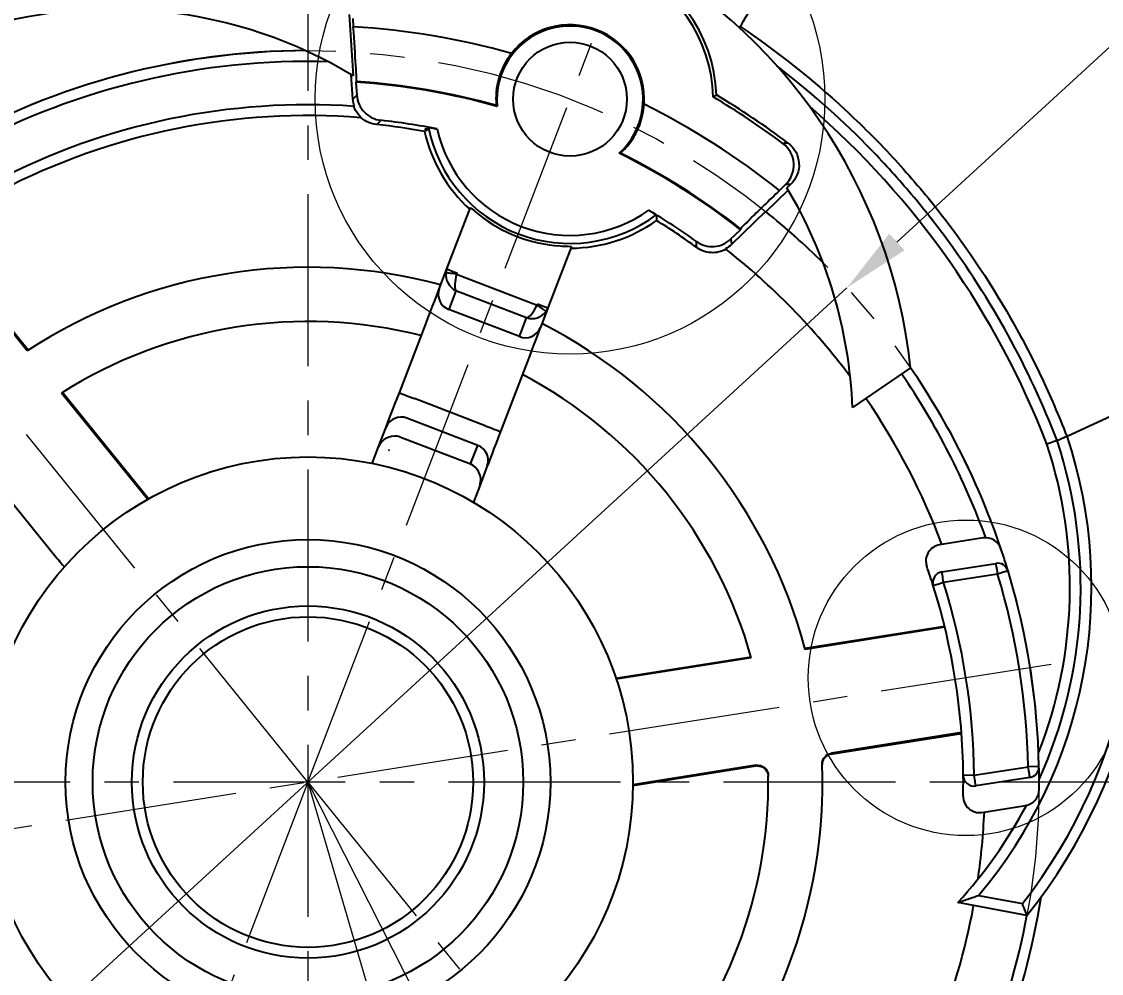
# Model space of a CAD drawing. Header units: millimetres. Extents: x 2517 to 4431, y 863 to 2540.
# Drawn here: x 3353.6 to 3373.54, y 1041.71 to 1059.27 of the extents above; entities that cross this region are included whole.
import ezdxf

# ---------------------------------------------------------------- set-up
doc = ezdxf.new("R2010")
doc.units = ezdxf.units.MM
doc.linetypes.add('CENTER', pattern=[50.8, 31.75, -6.35, 6.35, -6.35])
for name, color, linetype, lineweight in [('中心线', 1, 'CENTER', 9), ('实线', 7, 'Continuous', 25), ('尺寸标注', 2, 'Continuous', 9)]:
    doc.layers.add(name, color=color, linetype=linetype, lineweight=lineweight)
doc.styles.add('st', font='txt.shx')
doc.dimstyles.new('2st', dxfattribs={"dimscale": 0.5, "dimtxt": 2.5, "dimasz": 2.5, "dimexe": 1.25, "dimexo": 0, "dimtad": 1, "dimtoh": 1, "dimdec": 1, "dimlfac": 0.5, "dimdsep": 46, "dimtxsty": 'st', "dimcen": 0, "dimclrd": 256, "dimclre": 256, "dimclrt": 3, "dimadec": 0, "dimazin": 2, "dimtfac": 1, "dimtdec": 1, "dimtofl": 0, "dimtmove": 0, "dimatfit": 1, "dimfxl": 0, "dimlwd": -1, "dimlwe": -1, "dimarcsym": 0})
doc.dimstyles.new('st', dxfattribs={"dimscale": 0.5, "dimtxt": 2.5, "dimasz": 2.5, "dimexe": 1.25, "dimexo": 0, "dimtad": 1, "dimtoh": 1, "dimdsep": 46, "dimtxsty": 'st', "dimcen": 0, "dimclrd": 256, "dimclre": 256, "dimclrt": 3, "dimadec": 3, "dimazin": 2, "dimtfac": 1, "dimtmove": 0, "dimatfit": 1, "dimfxl": 0, "dimlwd": -1, "dimlwe": -1, "dimarcsym": 0})

# ---------------------------------------------------------------- blocks, each defined once
blk = doc.blocks.new('*D321')
at = {"layer": 'Defpoints', "color": 0, "ltscale": 0.1, "transparency": 16777216}
for p in [(3358.889, 1071.325), (3365.061, 1069.99), (3367.979, 1068.918), (3358.889, 1045.236), (3358.889, 1018.012)]:
    blk.add_point(p, dxfattribs=at)
at = {"layer": '尺寸标注', "ltscale": 0.1, "transparency": 16777216}
blk.add_line((3367.979, 1068.918), (3368.255, 1069.637), dxfattribs=at)
blk.add_arc((3358.889, 1045.236), 25.512, 71.8076, 87.1924, dxfattribs=at)
for points in [[(3360.133, 1070.509), (3360.143, 1070.926), (3358.889, 1070.748)], [(3366.924, 1069.669), (3366.784, 1069.277), (3368.031, 1069.054)]]:
    blk.add_solid(points, dxfattribs=at)
at = {"layer": '尺寸标注', "color": 3, "ltscale": 0.1, "transparency": 16777216, "insert": (3363.423, 1071.294), "char_height": 1.25, "attachment_point": 5, "rotation": 350.1286, "style": 'st'}
blk.add_mtext('21°', dxfattribs=at)
blk = doc.blocks.new('*D353')
at = {"layer": 'Defpoints', "color": 0, "ltscale": 0.1, "transparency": 16777216}
for p in [(3349.709, 1071.896), (3367.979, 1068.918), (3350.519, 1055.572), (3358.889, 1045.236), (3358.889, 1045.236)]:
    blk.add_point(p, dxfattribs=at)
at = {"layer": '中心线', "ltscale": 0.1, "transparency": 16777216}
for p, q in [((3367.979, 1068.918), (3369.217, 1072.143)), ((3350.519, 1055.572), (3340.751, 1067.635))]:
    blk.add_line(p, q, dxfattribs=at)
blk.add_arc((3358.889, 1045.236), 28.196, 71.5403, 126.4597, dxfattribs=at)
for points in [[(3367.887, 1072.178), (3367.746, 1071.786), (3368.993, 1071.56)], [(3342.26, 1067.749), (3342.005, 1068.079), (3341.144, 1067.149)]]:
    blk.add_solid(points, dxfattribs=at)
at = {"layer": '中心线', "color": 3, "ltscale": 0.1, "transparency": 16777216, "insert": (3355.489, 1074.171), "char_height": 1.25, "attachment_point": 5, "rotation": 6.7014, "style": 'st'}
blk.add_mtext('60°', dxfattribs=at)
blk = doc.blocks.new('*D357')
at = {"layer": 'Defpoints', "color": 0, "ltscale": 0.1, "transparency": 16777216}
for p in [(3368.84, 1054.359), (3348.937, 1036.114)]:
    blk.add_point(p, dxfattribs=at)
at = {"layer": '尺寸标注', "ltscale": 0.1, "transparency": 16777216}
for p, q in [((3369.762, 1055.203), (3378.157, 1062.899)), ((3378.157, 1062.899), (3381.803, 1062.899)), ((3348.937, 1036.114), (3368.84, 1054.359)), ((3348.016, 1035.27), (3347.094, 1034.425))]:
    blk.add_line(p, q, dxfattribs=at)
for points in [[(3369.621, 1055.357), (3369.903, 1055.05), (3368.84, 1054.359)], [(3347.875, 1035.423), (3348.156, 1035.116), (3348.937, 1036.114)]]:
    blk.add_solid(points, dxfattribs=at)
at = {"layer": '尺寸标注', "color": 3, "ltscale": 0.1, "transparency": 16777216, "insert": (3380.136, 1063.836), "char_height": 1.25, "attachment_point": 5, "style": 'st'}
blk.add_mtext('∅27', dxfattribs=at)
blk = doc.blocks.new('*D376')
at = {"layer": 'Defpoints', "color": 0, "ltscale": 0.1, "transparency": 16777216}
for p in [(3358.889, 1045.236), (3369.565, 1024.189)]:
    blk.add_point(p, dxfattribs=at)
at = {"layer": '尺寸标注', "ltscale": 0.1, "transparency": 16777216}
for p, q in [((3358.889, 1045.236), (3369.565, 1024.189)), ((3370.13, 1023.074), (3371.757, 1019.867)), ((3371.757, 1019.867), (3377.069, 1019.867))]:
    blk.add_line(p, q, dxfattribs=at)
blk.add_solid([(3370.316, 1023.169), (3369.944, 1022.98), (3369.565, 1024.189)], dxfattribs=at)
at = {"layer": '尺寸标注', "color": 3, "ltscale": 0.1, "transparency": 16777216, "insert": (3374.569, 1020.805), "char_height": 1.25, "attachment_point": 5, "style": 'st'}
blk.add_mtext('R23.6', dxfattribs=at)
blk = doc.blocks.new('*D377')
at = {"layer": 'Defpoints', "color": 0, "ltscale": 0.1, "transparency": 16777216}
for p in [(3358.889, 1045.236), (3365.231, 1023.44)]:
    blk.add_point(p, dxfattribs=at)
at = {"layer": '尺寸标注', "ltscale": 0.1, "transparency": 16777216}
for p, q in [((3358.889, 1045.236), (3365.231, 1023.44)), ((3365.58, 1022.24), (3367.349, 1016.16)), ((3367.349, 1016.16), (3372.661, 1016.16))]:
    blk.add_line(p, q, dxfattribs=at)
blk.add_solid([(3365.78, 1022.298), (3365.38, 1022.182), (3365.231, 1023.44)], dxfattribs=at)
at = {"layer": '尺寸标注', "color": 3, "ltscale": 0.1, "transparency": 16777216, "insert": (3370.161, 1017.097), "char_height": 1.25, "attachment_point": 5, "style": 'st'}
blk.add_mtext('R22.7', dxfattribs=at)

msp = doc.modelspace()

# ---------------------------------------------------------------- linework, layer by layer
at = {"layer": '中心线', "ltscale": 0.1}
for p, q in [((3358.8888, 1071.3254), (3358.8888, 1018.0124)), ((3358.8888, 1045.2364), (3367.9794, 1068.9184)), ((3358.8888, 1045.2364), (3350.5188, 1055.5724)), ((3372.608, 1047.4093), (3341.4506, 1042.4745)), ((3384.9778, 1045.2364), (3326.5746, 1045.2364)), ((3358.8888, 1045.2364), (3353.8235, 1032.0409)), ((3358.8888, 1045.2364), (3369.5202, 1032.1077))]:
    msp.add_line(p, q, dxfattribs=at)
msp.add_circle((3358.8888, 1045.2364), 13.5, dxfattribs=at)
at = {"layer": '实线'}
for p, q in [((3359.6468, 1059.3998), (3359.7257, 1058.2707)), ((3359.7146, 1059.3305), (3359.7255, 1059.1744)), ((3359.7182, 1057.8406), (3359.6865, 1058.2942)), ((3359.7872, 1058.1684), (3359.7749, 1058.156)), ((3359.7749, 1058.156), (3359.792, 1057.9117)), ((3359.7182, 1057.8406), (3359.792, 1057.9117)), ((3359.7373, 1057.7075), (3359.7462, 1057.7069)), ((3362.3685, 1057.7238), (3362.3834, 1057.706)), ((3361.0682, 1057.2722), (3361.0418, 1057.2449)), ((3361.1141, 1057.3191), (3361.0805, 1057.2849)), ((3364.6585, 1056.8447), (3364.6355, 1056.8414)), ((3367.5933, 1056.1543), (3367.7058, 1056.2629)), ((3367.7325, 1056.2014), (3367.8026, 1056.269)), ((3367.3433, 1055.7612), (3367.7568, 1056.1605)), ((3361.4526, 1054.7058), (3361.8879, 1055.8398)), ((3367.3364, 1055.7667), (3366.7062, 1055.1582)), ((3366.699, 1055.2603), (3366.8752, 1055.4305)), ((3366.699, 1055.2603), (3366.7062, 1055.1582)), ((3366.8743, 1055.4479), (3366.8752, 1055.4305)), ((3353.7059, 1053.198), (3352.0627, 1055.2271)), ((3353.7206, 1053.2076), (3352.0772, 1055.237)), ((3363.755, 1055.123), (3363.3197, 1053.989)), ((3361.3119, 1054.3394), (3361.4526, 1054.7058)), ((3361.6331, 1054.6097), (3363.1213, 1054.0384)), ((3361.6194, 1054.3032), (3361.4877, 1053.9602)), ((3362.9264, 1053.8015), (3361.6194, 1054.3032)), ((3362.7947, 1053.4585), (3361.4877, 1053.9602)), ((3363.3197, 1053.989), (3363.1791, 1053.6227)), ((3360.5757, 1052.4214), (3361.0686, 1053.7054)), ((3362.7947, 1053.4585), (3362.9264, 1053.8015)), ((3362.9357, 1052.9887), (3362.4428, 1051.7046)), ((3370.0145, 1052.8829), (3368.9431, 1052.1465)), ((3355.9274, 1050.4546), (3354.339, 1052.4162)), ((3355.9428, 1050.4634), (3354.3538, 1052.4256)), ((3362.1628, 1051.8122), (3360.8557, 1052.3139)), ((3362.0237, 1051.4499), (3360.7167, 1051.9516)), ((3372.9032, 1051.6231), (3373.7198, 1051.9953)), ((3360.1917, 1051.421), (3360.3323, 1051.7874)), ((3360.585, 1051.6085), (3361.892, 1051.1068)), ((3360.0753, 1051.1179), (3360.1917, 1051.421)), ((3361.892, 1051.1068), (3362.0237, 1051.4499)), ((3362.1995, 1051.0706), (3362.0588, 1050.7043)), ((3352.9263, 1051.0104), (3354.2609, 1049.3623)), ((3362.0588, 1050.7043), (3361.9425, 1050.4011)), ((3371.3528, 1049.7417), (3370.5507, 1049.6146)), ((3370.5937, 1049.1152), (3371.5913, 1049.2732)), ((3371.6226, 1049.0757), (3370.625, 1048.9176)), ((3370.6425, 1048.1104), (3368.0632, 1047.7019)), ((3370.6466, 1048.0934), (3368.0678, 1047.685)), ((3367.0694, 1047.5445), (3364.5756, 1047.1495)), ((3367.0741, 1047.5276), (3364.5812, 1047.1328)), ((3370.9543, 1046.1491), (3368.5517, 1045.7686)), ((3368.5747, 1045.758), (3370.9553, 1046.1351)), ((3364.8884, 1045.1742), (3367.1569, 1045.5335)), ((3367.1567, 1045.5476), (3364.8886, 1045.1884)), ((3371.1881, 1045.362), (3372.1857, 1045.52)), ((3372.3857, 1045.5242), (3372.1857, 1045.52)), ((3371.1881, 1045.362), (3370.9881, 1045.3599)), ((3372.217, 1045.3224), (3371.2194, 1045.1644)), ((3371.3329, 1044.6762), (3372.135, 1044.8032)), ((3371.2681, 1043.1454), (3372.081, 1042.9948)), ((3372.1627, 1042.7762), (3370.8845, 1043.0131))]:
    msp.add_line(p, q, dxfattribs=at)
at = {"layer": '实线', "flags": 128}
for points in [[(3366.3673, 1057.8813), (3366.3889, 1057.8939), (3366.4294, 1057.9176)], [(3367.8026, 1056.269), (3367.7543, 1056.266), (3367.7058, 1056.2629)], [(3365.32, 1055.7046), (3365.3222, 1055.6507), (3365.324, 1055.6011)], [(3361.4526, 1054.7058), (3361.4562, 1054.7044), (3361.4668, 1054.7003), (3361.484, 1054.6937), (3361.5073, 1054.6848), (3361.5356, 1054.6739), (3361.5678, 1054.6615), (3361.6029, 1054.6481), (3361.6393, 1054.6341)], [(3361.6331, 1054.6097), (3361.5959, 1054.6145), (3361.5599, 1054.6192), (3361.5266, 1054.6235), (3361.4971, 1054.6273), (3361.4724, 1054.6305), (3361.4534, 1054.6329), (3361.4408, 1054.6346), (3361.4351, 1054.6353)], [(3361.0686, 1053.7054), (3361.1099, 1053.8132), (3361.1502, 1053.9181), (3361.1882, 1054.0171), (3361.2229, 1054.1076), (3361.2535, 1054.187), (3361.2789, 1054.2533), (3361.2986, 1054.3046), (3361.3119, 1054.3394)], [(3363.133, 1054.0607), (3363.1694, 1054.0467), (3363.2045, 1054.0333), (3363.2368, 1054.0209), (3363.265, 1054.01), (3363.2883, 1054.0011), (3363.3055, 1053.9945), (3363.3161, 1053.9904), (3363.3197, 1053.989)], [(3363.2855, 1053.925), (3363.2808, 1053.9283), (3363.2704, 1053.9355), (3363.2546, 1053.9463), (3363.2342, 1053.9605), (3363.2097, 1053.9774), (3363.182, 1053.9965), (3363.1522, 1054.0171), (3363.1213, 1054.0384)], [(3363.1791, 1053.6227), (3363.1657, 1053.5878), (3363.146, 1053.5366), (3363.1206, 1053.4703), (3363.0901, 1053.3908), (3363.0554, 1053.3004), (3363.0174, 1053.2013), (3362.9771, 1053.0965), (3362.9357, 1052.9887)], [(3360.3323, 1051.7874), (3360.3457, 1051.8222), (3360.3654, 1051.8735), (3360.3908, 1051.9397), (3360.4213, 1052.0192), (3360.456, 1052.1097), (3360.494, 1052.2087), (3360.5343, 1052.3136), (3360.5757, 1052.4214)], [(3360.5757, 1052.4214), (3360.5811, 1052.4193), (3360.597, 1052.4132), (3360.6229, 1052.4033), (3360.6577, 1052.3899), (3360.7001, 1052.3736), (3360.7486, 1052.355), (3360.8011, 1052.3348), (3360.8557, 1052.3139)], [(3362.1628, 1051.8122), (3362.2174, 1051.7912), (3362.2699, 1051.771), (3362.3184, 1051.7524), (3362.3608, 1051.7361), (3362.3956, 1051.7228), (3362.4215, 1051.7128), (3362.4375, 1051.7067), (3362.4428, 1051.7046)], [(3362.4428, 1051.7046), (3362.4015, 1051.5968), (3362.3612, 1051.492), (3362.3232, 1051.393), (3362.2885, 1051.3025), (3362.258, 1051.223), (3362.2325, 1051.1567), (3362.2128, 1051.1055), (3362.1995, 1051.0706)], [(3371.6226, 1049.0757), (3371.6165, 1049.1142), (3371.6106, 1049.1512), (3371.6052, 1049.1854), (3371.6004, 1049.2153), (3371.5966, 1049.2399), (3371.5937, 1049.2582), (3371.5919, 1049.2694), (3371.5913, 1049.2732)], [(3370.625, 1048.9176), (3370.6188, 1048.9562), (3370.613, 1048.9932), (3370.6076, 1049.0274), (3370.6028, 1049.0573), (3370.5989, 1049.0819), (3370.596, 1049.1001), (3370.5943, 1049.1114), (3370.5937, 1049.1152)], [(3371.8141, 1049.1334), (3371.8104, 1049.1323), (3371.7995, 1049.129), (3371.7818, 1049.1237), (3371.758, 1049.1165), (3371.729, 1049.1077), (3371.6958, 1049.0977), (3371.6599, 1049.0869), (3371.6226, 1049.0757)], [(3370.625, 1048.9176), (3370.5877, 1048.906), (3370.5519, 1048.8947), (3370.5189, 1048.8844), (3370.49, 1048.8753), (3370.4663, 1048.8679), (3370.4486, 1048.8623), (3370.4378, 1048.8589), (3370.4341, 1048.8578)], [(3372.217, 1045.3224), (3372.2164, 1045.3262), (3372.2146, 1045.3375), (3372.2117, 1045.3557), (3372.2079, 1045.3803), (3372.2031, 1045.4102), (3372.1977, 1045.4444), (3372.1918, 1045.4814), (3372.1857, 1045.52)], [(3371.2194, 1045.1644), (3371.2188, 1045.1682), (3371.217, 1045.1795), (3371.2141, 1045.1977), (3371.2102, 1045.2223), (3371.2055, 1045.2522), (3371.2001, 1045.2864), (3371.1942, 1045.3234), (3371.1881, 1045.362)]]:
    msp.add_lwpolyline(points, dxfattribs=at)
at = {"layer": '实线'}
for centre, radius in [((3363.7267, 1057.8397), 1.05), ((3358.8888, 1045.2364), 6), ((3358.8888, 1045.2364), 4.475), ((3358.8888, 1045.2364), 3.975), ((3358.8888, 1045.2364), 3.25), ((3358.8888, 1045.2364), 3.05)]:
    msp.add_circle(centre, radius, dxfattribs=at)
for centre, radius, start, end in [((3358.8888, 1045.2364), 21.1, 71.98834, 66.01166), ((3358.8888, 1045.2364), 21, 71.98834, 66.01166), ((3358.8888, 1045.2364), 23.6, 35.87237, 62.12763), ((3358.8888, 1045.2364), 22.7, 37.03269, 60.96731), ((3360.0722, 1051.8097), 10, 6.16078, 62.64538), ((3363.7267, 1057.8397), 2.6409, 0.90239, 137.09761), ((3363.7267, 1057.8397), 2.7037, 1.65, 71.99729), ((3355.2887, 1050.9037), 8.6, 58.9399, 108.32049), ((3358.8888, 1045.2364), 13.9631, 74.39068, 86.56438), ((3363.7267, 1057.8397), 1.35, 312.31351, 185.68649), ((3363.7267, 1057.8397), 1.3718, 356.01278, 141.98722), ((3358.8888, 1045.2364), 13.5, 90.20778, 119.40593), ((3358.8888, 1045.2364), 13.3, 88.39485, 118.18283), ((3358.8888, 1045.2364), 12.95, 74.34441, 86.07644), ((3358.8888, 1045.2364), 12.9632, 74.42896, 86.02578), ((3358.8888, 1045.2364), 14.6909, 53.35593, 59.39878), ((3358.8888, 1045.2364), 14.7537, 53.05847, 59.26308), ((3358.8888, 1045.2364), 12.5, 86.0665, 117.46304), ((3358.8888, 1045.2364), 13.9631, 51.43562, 63.60932), ((3357.8433, 1045.7992), 15.746, 21.11776, 49.10218), ((3358.8888, 1045.2364), 12.3, 85.40936, 117.46828), ((3386.2026, 1031.4573), 36.7406, 134.97176, 135.14641), ((3358.8888, 1045.2364), 12.2873, 78.80875, 83.70559), ((3358.8888, 1045.2364), 12.2, 79.83514, 84.03406), ((3363.7267, 1057.8397), 2.75, 192.49184, 227.67631), ((3358.8888, 1045.2364), 12.2463, 79.69002, 79.84693), ((3355.2887, 1050.9037), 8.6, 47.60664, 47.96134), ((3363.7267, 1057.8397), 2.7037, 191.84129, 192.48766), ((3363.7267, 1057.8397), 2.664, 191.26858, 306.73142), ((3363.7267, 1057.8397), 2.514, 192.63017, 305.36983), ((3358.8888, 1045.2364), 12.9632, 51.97422, 63.57104), ((3369.4823, 1018.3543), 38.7125, 92.55623, 92.70267), ((3358.8888, 1045.2364), 12.95, 51.92356, 63.65559), ((3360.3505, 1051.7894), 8.6, 2.37989, 30.86527), ((3363.7267, 1057.8397), 2.7151, 231.86349, 266.13651), ((3358.8888, 1045.2364), 12.2873, 54.29441, 59.19125), ((3358.8888, 1045.2364), 13.5, 45.20778, 51.26263), ((3363.7267, 1057.8397), 2.75, 270.32369, 305.50816), ((3358.8888, 1045.2364), 12.2, 53.96594, 58.16486), ((3329.2769, 1053.2684), 36.8344, 2.85346, 3.02767), ((3358.8888, 1045.2364), 12.5, 36.78509, 51.9335), ((3358.8888, 1045.2364), 9.5, 75.04233, 123.06352), ((3361.5895, 1054.2377), 0.2956, 159.88157, 249.85493), ((3358.8888, 1045.2364), 8.5, 75.75633, 122.36214), ((3358.8888, 1045.2364), 9.5, 14.93648, 62.95767), ((3362.9048, 1053.7328), 0.2956, 248.14504, 338.11845), ((3358.8888, 1045.2364), 13.5, 18.59407, 34.5), ((3358.8888, 1045.2364), 8.5, 15.63786, 62.24367), ((3358.8888, 1045.2364), 13.3, 19.81717, 34.5), ((3358.8888, 1045.2364), 12.5, 20.53696, 34.5), ((3364.3736, 1049.0476), 10, 321.16078, 17.64538), ((3360.6066, 1051.6772), 0.2956, 68.14484, 158.11868), ((3364.3736, 1049.0476), 9.8, 321.85641, 17.5048), ((3364.5561, 1048.8365), 8.8, 319.7059, 18.46147), ((3364.5561, 1048.8365), 8.4, 338.62042, 18.28749), ((3364.5561, 1048.8365), 8.6, 335.6115, 18.32049), ((3361.9219, 1051.1723), 0.2956, 339.88149, 69.85507), ((3371.3997, 1049.4453), 0.3, 18.59407, 99), ((3370.5976, 1049.3183), 0.3, 99, 199.21948), ((3358.8888, 1045.2364), 13.5, 16.77819, 18.59407), ((3371.6226, 1049.0757), 0.2, 16.77819, 99), ((3358.8888, 1045.2364), 12.1, 17.41497, 19.21948), ((3370.625, 1048.9176), 0.2, 99, 197.41497), ((3358.8888, 1045.2364), 13.3, 1.22181, 16.77819), ((3358.8888, 1045.2364), 13.5, 1.22181, 16.77819), ((3358.8888, 1045.2364), 12.3, 0.58503, 17.41497), ((3358.8888, 1045.2364), 12.1, 0.58503, 17.41497), ((3358.8575, 1045.4339), 9.7, 1.89397, 1.97731), ((3358.8888, 1045.2364), 9.5, 316.10634, 1.97659), ((3358.8575, 1045.4339), 8.3, 0.68735, 0.78518), ((3372.1857, 1045.52), 0.2, 279, 1.22181), ((3358.8888, 1045.2364), 13.5, 359.40593, 1.22181), ((3358.8888, 1045.2364), 8.5, 317.31286, 0.78433), ((3358.8888, 1045.2364), 12.1, 358.78052, 0.58503), ((3371.1881, 1045.362), 0.2, 180.58503, 279), ((3372.088, 1045.0995), 0.3, 279, 359.40593), ((3371.2859, 1044.9725), 0.3, 178.78052, 279), ((3364.5561, 1048.8365), 8.6, 317.37989, 332.05845), ((3358.8888, 1045.2364), 12.5, 351.78509, 357.46304), ((3358.8888, 1045.2364), 13.7, 326.88073, 351.09056), ((3358.8888, 1045.2364), 12.5, 326.15283, 349.5), ((3358.8888, 1045.2364), 8.5, 197.31286, 242.33845), ((3358.8888, 1045.2364), 13.5, 326.73737, 349.5), ((3358.8888, 1045.2364), 9.5, 196.10634, 243.04235)]:
    msp.add_arc(centre, radius, start, end, dxfattribs=at)
for centre, major_axis, ratio, start_param, end_param in [((3361.7326, 1054.5983), (0.2801, -0.1075), 0.9903538, 3.1415927, 3.3865713), ((3361.7237, 1054.5749), (-0.1679, 0.259), 0.9162457, 0.8329813, 2.1587989), ((3361.7237, 1054.5749), (0.0822, 0.2897), 0.3210395, 1.5418432, 2.8676609), ((3361.7326, 1054.5983), (0.0369, 0.0962), 0.9701425, 1.5707963, 1.815775), ((3363.0397, 1054.0966), (-0.0369, -0.0962), 0.9701425, 1.3258177, 1.5707963), ((3363.0307, 1054.0732), (0.1327, 0.2703), 0.3210395, 3.4155244, 4.7413421), ((3363.0307, 1054.0732), (0.2981, 0.0801), 0.9162457, 4.1243864, 5.450204), ((3363.0397, 1054.0966), (0.2801, -0.1075), 0.9903538, 6.0382066, 6.2831853), ((3360.4717, 1051.3135), (0.2801, -0.1075), 0.9903538, 2.896614, 3.1415927), ((3360.4807, 1051.3368), (0.2981, 0.0801), 0.9162457, 0.9827937, 2.3086114), ((3360.4717, 1051.3135), (0.0369, 0.0962), 0.9701425, 1.3258177, 1.5707963), ((3361.7877, 1050.8351), (-0.1679, 0.259), 0.9162457, 3.9745739, 5.3003916), ((3361.7788, 1050.8118), (0.2801, -0.1075), 0.9903538, 0, 0.2449787)]:
    msp.add_ellipse(centre, major_axis=major_axis, ratio=ratio, start_param=start_param, end_param=end_param, dxfattribs=at)
for points, knots in [([(3377.7567, 1053.9901), (3377.2406, 1055.1025), (3376.6228, 1056.1759), (3375.5507, 1057.7016), (3375.1692, 1058.1957), (3374.3691, 1059.1414), (3373.9493, 1059.5948), (3372.6333, 1060.8953), (3371.6809, 1061.6828), (3370.1472, 1062.7352), (3369.6183, 1063.0643), (3368.8099, 1063.5186), (3368.5375, 1063.6637), (3368.1248, 1063.872), (3367.9866, 1063.9399), (3367.7785, 1064.0392), (3367.709, 1064.0719), (3367.6219, 1064.1123), (3367.6041, 1064.1206), (3367.5727, 1064.1351), (3367.5589, 1064.1414), (3367.5256, 1064.1567), (3367.5138, 1064.1623), (3367.514, 1064.1627)], [0, 0, 0, 0, 0.25, 0.25, 0.375, 0.375, 0.5, 0.5, 0.75, 0.75, 0.875, 0.875, 0.9375, 0.9375, 0.96875, 0.96875, 0.984375, 0.984375, 0.9882813, 0.9882813, 0.9921875, 0.9921875, 1, 1, 1, 1]), ([(3359.7872, 1058.1684), (3359.7883, 1058.1695), (3359.7875, 1058.1966), (3359.7824, 1058.2992), (3359.7781, 1058.3745), (3359.7611, 1058.653), (3359.7439, 1058.9114), (3359.7255, 1059.1744)], [0, 0, 0, 0, 0.25, 0.25, 0.5, 0.5, 1, 1, 1, 1]), ([(3366.8701, 1059.1789), (3367.5511, 1058.7195), (3368.1965, 1058.2085), (3369.1029, 1057.3705), (3369.3947, 1057.0792), (3369.9565, 1056.4737), (3370.2271, 1056.1586), (3370.9992, 1055.1858), (3371.4581, 1054.5053), (3372.0616, 1053.4479), (3372.2486, 1053.0893), (3372.5077, 1052.5437), (3372.5906, 1052.3606), (3372.749, 1051.992), (3372.8253, 1051.805), (3372.8967, 1051.6202)], [0, 0, 0, 0, 0.25, 0.25, 0.375, 0.375, 0.5, 0.5, 0.75, 0.75, 0.875, 0.875, 0.9375, 0.9375, 1, 1, 1, 1]), ([(3362.6459, 1058.6845), (3362.605, 1058.6322), (3362.5687, 1058.5778), (3362.5046, 1058.4656), (3362.4768, 1058.4074), (3362.4093, 1058.2376), (3362.3838, 1058.1272), (3362.3586, 1057.94), (3362.3583, 1057.8627), (3362.3628, 1057.7548), (3362.3672, 1057.7253), (3362.3685, 1057.7238)], [0, 0, 0, 0, 0.125, 0.125, 0.25, 0.25, 0.5, 0.5, 0.75, 0.75, 1, 1, 1, 1]), ([(3372.7202, 1051.5397), (3372.2077, 1052.8678), (3371.5108, 1054.1436), (3370.4151, 1055.6155), (3370.1841, 1055.9044), (3369.7041, 1056.4637), (3369.4548, 1056.7346), (3368.6806, 1057.5196), (3368.1292, 1058.0063), (3367.5463, 1058.4533)], [0, 0, 0, 0, 0.5, 0.5, 0.625, 0.625, 0.75, 0.75, 1, 1, 1, 1]), ([(3359.792, 1057.9117), (3359.8001, 1057.7949), (3359.8494, 1057.6843), (3360.0109, 1057.5161), (3360.1196, 1057.4624), (3360.2359, 1057.4496)], [0, 0, 0, 0, 0.5, 0.5, 1, 1, 1, 1]), ([(3359.8732, 1057.4969), (3359.8282, 1057.5377), (3359.7912, 1057.5884), (3359.745, 1057.6764), (3359.7366, 1057.7076), (3359.7373, 1057.7075)], [0, 0, 0, 0, 0.5, 0.5, 1, 1, 1, 1]), ([(3364.6585, 1056.8447), (3364.6605, 1056.845), (3364.6837, 1056.8642), (3364.759, 1056.9411), (3364.8108, 1056.9992), (3364.9167, 1057.1542), (3364.9718, 1057.2536), (3365.0562, 1057.4813), (3365.086, 1057.6115), (3365.0952, 1057.7443)], [0, 0, 0, 0, 0.25, 0.25, 0.5, 0.5, 0.75, 0.75, 1, 1, 1, 1]), ([(3361.1141, 1057.3191), (3361.1142, 1057.3193), (3361.117, 1057.3189), (3361.1224, 1057.318), (3361.1277, 1057.3172), (3361.1356, 1057.3158), (3361.1454, 1057.3141), (3361.1554, 1057.3124), (3361.1676, 1057.3102), (3361.181, 1057.3077), (3361.1952, 1057.3051), (3361.2112, 1057.3021), (3361.2277, 1057.2989), (3361.2425, 1057.2961), (3361.2581, 1057.2931), (3361.2735, 1057.29)], [0, 0, 0, 0, 0.00004759373, 0.00004759373, 0.00004759373, 0.00009510557, 0.00009510557, 0.00009510557, 0.00014386629, 0.00014386629, 0.00014386629, 0.00019591639, 0.00019591639, 0.00019591639, 0.00024289214, 0.00024289214, 0.00024289214, 0.00024289214]), ([(3367.7058, 1056.2629), (3367.8107, 1056.3643), (3367.8667, 1056.511), (3367.8483, 1056.798), (3367.7739, 1056.9367), (3367.6569, 1057.0238)], [0, 0, 0, 0, 0.5, 0.5, 1, 1, 1, 1]), ([(3367.7558, 1057.0283), (3367.872, 1056.9409), (3367.9454, 1056.8027), (3367.9632, 1056.5165), (3367.9072, 1056.3701), (3367.8026, 1056.269)], [0, 0, 0, 0, 0.5, 0.5, 1, 1, 1, 1]), ([(3367.5933, 1056.1543), (3367.4984, 1056.0627), (3367.4056, 1055.9727), (3367.2317, 1055.8035), (3367.1521, 1055.7258), (3366.9527, 1055.53), (3366.8741, 1055.4509), (3366.8743, 1055.4479)], [0, 0, 0, 0, 0.25, 0.25, 0.5, 0.5, 1, 1, 1, 1]), ([(3361.8879, 1055.8398), (3361.8881, 1055.8402), (3361.9065, 1055.8237), (3361.9663, 1055.7721), (3362.0074, 1055.7377), (3362.0501, 1055.7042)], [0, 0, 0, 0, 0.5, 0.5, 1, 1, 1, 1]), ([(3365.182, 1055.7897), (3365.2172, 1055.7687), (3365.2517, 1055.7477), (3365.3039, 1055.7154), (3365.32, 1055.7051), (3365.32, 1055.7046)], [0, 0, 0, 0, 0.5, 0.5, 1, 1, 1, 1]), ([(3366.0599, 1055.214), (3366.1549, 1055.1457), (3366.2715, 1055.1129), (3366.5041, 1055.1297), (3366.6148, 1055.179), (3366.699, 1055.2603)], [0, 0, 0, 0, 0.5, 0.5, 1, 1, 1, 1]), ([(3363.5438, 1055.1308), (3363.598, 1055.1271), (3363.6512, 1055.1252), (3363.7305, 1055.1235), (3363.7552, 1055.1235), (3363.755, 1055.123)], [0, 0, 0, 0, 0.5, 0.5, 1, 1, 1, 1]), ([(3366.6048, 1055.0706), (3366.5212, 1055.0236), (3366.4256, 1055.0018), (3366.2364, 1055.0127), (3366.1432, 1055.0457), (3366.0656, 1055.1021)], [0, 0, 0, 0, 0.5, 0.5, 1, 1, 1, 1]), ([(3372.7202, 1051.5397), (3372.7202, 1051.5397), (3372.6998, 1051.5324), (3372.6303, 1051.5075), (3372.5809, 1051.4898), (3372.5318, 1051.4723)], [0, 0, 0, 0, 0.5, 0.5, 1, 1, 1, 1]), ([(3372.7202, 1051.5397), (3372.7202, 1051.5397), (3372.7401, 1051.5488), (3372.8077, 1051.5796), (3372.855, 1051.6012), (3372.9032, 1051.6231)], [0, 0, 0, 0, 0.5, 0.5, 1, 1, 1, 1]), ([(3354.2609, 1049.3623), (3354.2943, 1049.321), (3354.3274, 1049.2808), (3354.3755, 1049.2234), (3354.3902, 1049.2067), (3354.3908, 1049.2074)], [0, 0, 0, 0, 0.5, 0.5, 1, 1, 1, 1]), ([(3373.1262, 1039.9132), (3373.7024, 1041.2136), (3374.1117, 1042.6077), (3374.3779, 1044.4224), (3374.4189, 1044.7898), (3374.4752, 1045.5254), (3374.4905, 1045.8934), (3374.4983, 1046.9969), (3374.4525, 1047.7315), (3374.3563, 1048.4603)], [0, 0, 0, 0, 0.5, 0.5, 0.625, 0.625, 0.75, 0.75, 1, 1, 1, 1]), ([(3368.3831, 1045.564), (3368.3814, 1045.6127), (3368.3982, 1045.6612), (3368.4592, 1045.7353), (3368.5036, 1045.761), (3368.5517, 1045.7686)], [0, 0, 0, 0, 0.5, 0.5, 1, 1, 1, 1]), ([(3368.5522, 1045.7545), (3368.4932, 1045.7452), (3368.4476, 1045.7116), (3368.3935, 1045.6371), (3368.3821, 1045.5948), (3368.3835, 1045.5537)], [0, 0, 0, 0, 0.5, 0.5, 1, 1, 1, 1]), ([(3367.1567, 1045.5476), (3367.2137, 1045.5567), (3367.2734, 1045.5397), (3367.3604, 1045.4663), (3367.3872, 1045.4104), (3367.388, 1045.3527)], [0, 0, 0, 0, 0.5, 0.5, 1, 1, 1, 1]), ([(3367.1834, 1045.5359), (3367.2478, 1045.5374), (3367.3044, 1045.5071), (3367.3721, 1045.4316), (3367.3875, 1045.3866), (3367.3881, 1045.3419)], [0, 0, 0, 0, 0.5, 0.5, 1, 1, 1, 1]), ([(3370.8845, 1043.0131), (3370.8845, 1043.0131), (3370.9104, 1043.0218), (3370.9706, 1043.042), (3371.0059, 1043.054), (3371.1145, 1043.0912), (3371.1911, 1043.118), (3371.2681, 1043.1454)], [0, 0, 0, 0, 0.25, 0.25, 0.5, 0.5, 1, 1, 1, 1]), ([(3372.1627, 1042.7762), (3372.1627, 1042.7762), (3372.1522, 1042.8045), (3372.1211, 1042.888), (3372.1009, 1042.9419), (3372.081, 1042.9948)], [0, 0, 0, 0, 0.5, 0.5, 1, 1, 1, 1])]:
    msp.add_open_spline(points, degree=3, knots=knots, dxfattribs=at)
for points in [[(3366.8701, 1059.1789), (3366.9437, 1059.3037), (3367.0175, 1059.4284), (3367.0913, 1059.5531)], [(3366.8595, 1059.1536), (3366.8619, 1059.1624), (3366.8654, 1059.171), (3366.8701, 1059.1789)], [(3359.7462, 1057.7069), (3359.7307, 1057.7502), (3359.7214, 1057.7948), (3359.7182, 1057.8406)], [(3360.1568, 1057.3703), (3360.0512, 1057.3813), (3359.9519, 1057.4257), (3359.8732, 1057.4969)], [(3366.7062, 1055.1582), (3366.6732, 1055.1262), (3366.6364, 1055.0994), (3366.596, 1055.0776)], [(3368.5522, 1045.7545), (3368.5597, 1045.7556), (3368.5672, 1045.7568), (3368.5747, 1045.758)], [(3367.1834, 1045.5359), (3367.1745, 1045.5356), (3367.1656, 1045.5348), (3367.1569, 1045.5335)]]:
    msp.add_open_spline(points, degree=3, dxfattribs=at)
at = {"layer": '尺寸标注', "ltscale": 0.1}
for centre, radius in [((3363.7267, 1057.8397), 4.706), ((3371.0373, 1047.1605), 2.9124)]:
    msp.add_circle(centre, radius, dxfattribs=at)

# ---------------------------------------------------------------- dimensions: what is measured, and where the dimension line sits
at = {"layer": '中心线', "ltscale": 0.1}
dim = msp.add_angular_dim_2l(base=(3349.709, 1071.8964), line1=((3358.8888, 1045.2364), (3350.5188, 1055.5724)), line2=((3358.8888, 1045.2364), (3367.9794, 1068.9184)), dimstyle='2st', dxfattribs=at)
dim.commit()
dim.dimension.update_dxf_attribs({"geometry": '*D353', "text_midpoint": (3355.5984, 1073.2399), "dimtype": 162})
at = {"layer": '尺寸标注', "ltscale": 0.1}
dim = msp.add_angular_dim_2l(base=(3365.0606, 1069.9905), line1=((3358.8888, 1071.3254), (3358.8888, 1018.0124)), line2=((3358.8888, 1045.2364), (3367.9794, 1068.9184)), dimstyle='st', dxfattribs=at)
dim.commit()
dim.dimension.update_dxf_attribs({"geometry": '*D321', "text_midpoint": (3363.2625, 1070.3706), "dimtype": 162})
dim = msp.add_diameter_dim_2p(p1=(3348.9371, 1036.1142), p2=(3368.8404, 1054.3586), dimstyle='st', dxfattribs=at)
dim.commit()
dim.dimension.update_dxf_attribs({"geometry": '*D357', "text_midpoint": (3380.1364, 1062.8989), "dimtype": 163})
for mpoint, picture, middle in [((3369.5645, 1024.1891), '*D376', (3374.5691, 1019.8674)), ((3365.2306, 1023.4403), '*D377', (3370.1614, 1016.1599))]:
    dim = msp.add_radius_dim(center=(3358.8888, 1045.2364), mpoint=mpoint, dimstyle='st', override={"dimtol": 0, "dimlim": 0, "dimtp": 0, "dimtm": 0, "dimtfac": 1, "dimtdec": 1, "dimtolj": 0, "dimtzin": 8}, dxfattribs=at)
    dim.commit()
    dim.dimension.update_dxf_attribs({"geometry": picture, "text_midpoint": middle, "dimtype": 164})

doc.saveas('drawing.dxf')
